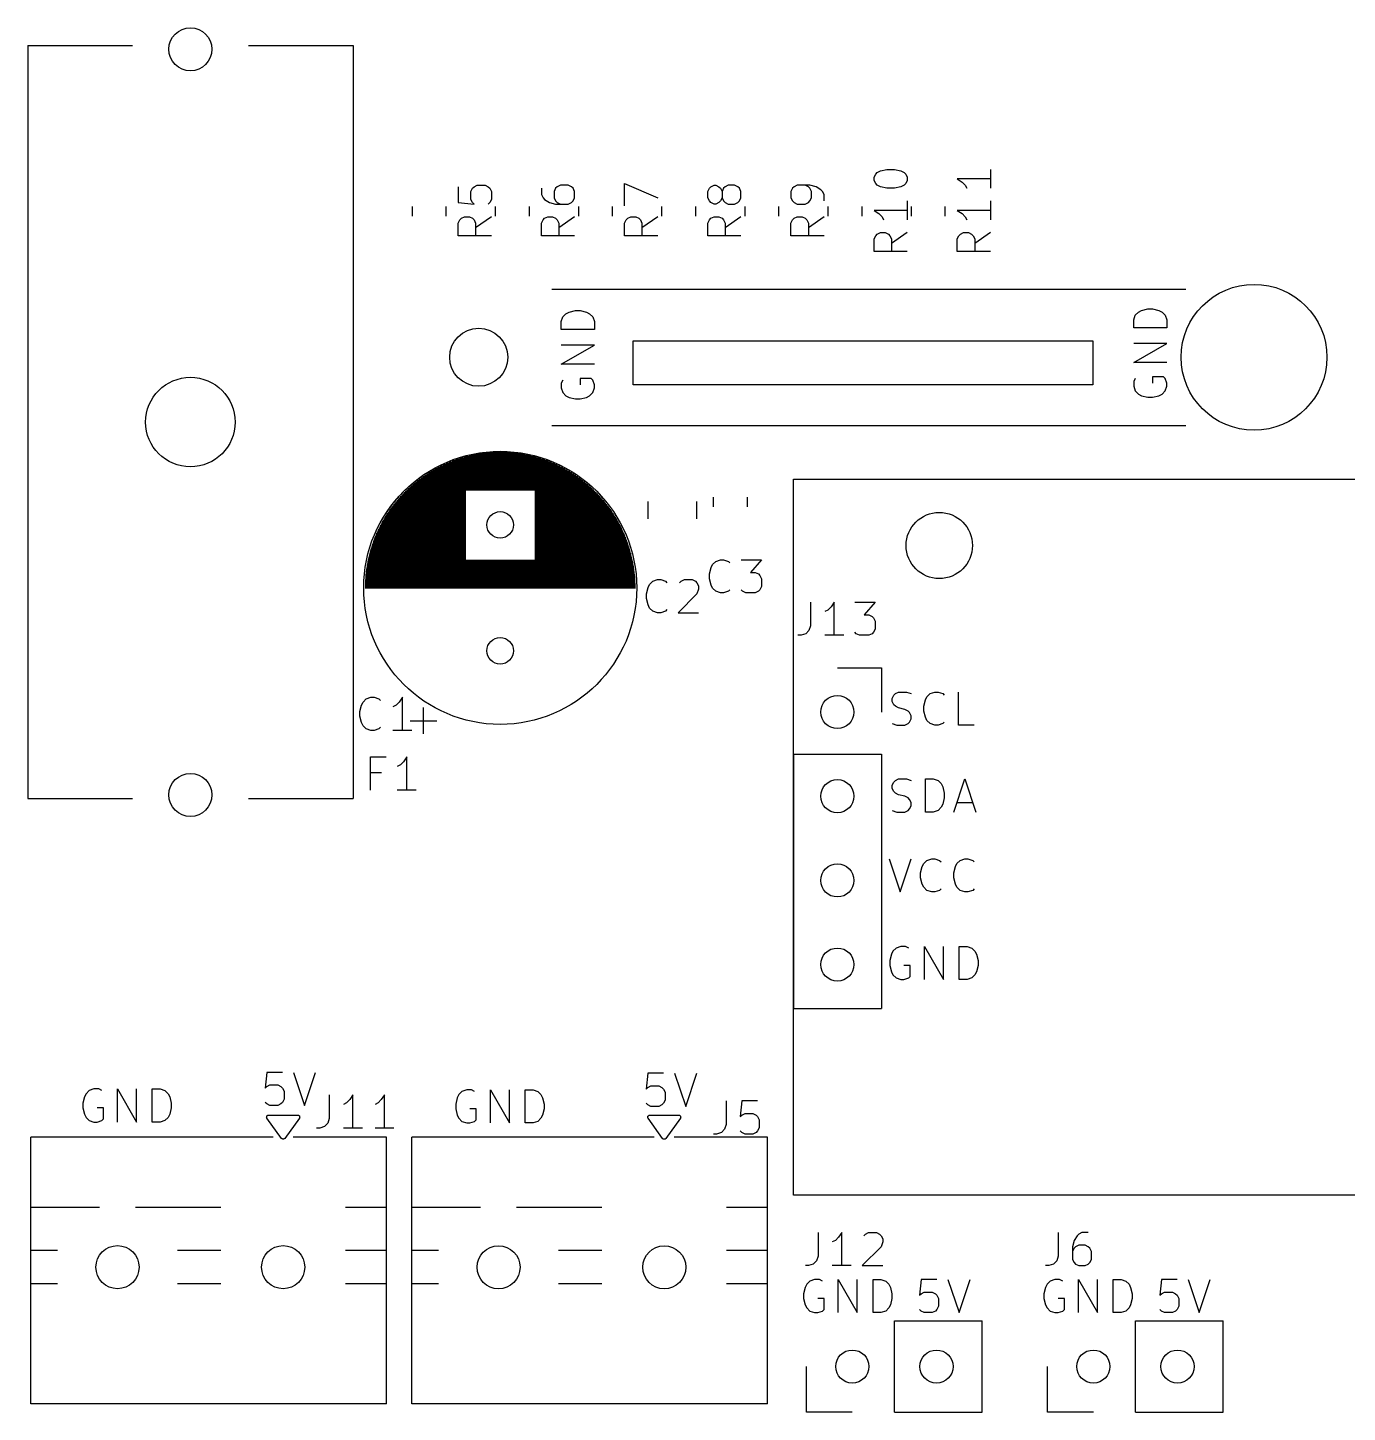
# Model space of a CAD drawing. Extents: x 75 to 181, y -149 to -43.
# Drawn here: x 119.34 to 159.16, y -148.38 to -106.6 of the extents above; entities that cross this region are included whole.
import ezdxf

# ---------------------------------------------------------------- set-up
doc = ezdxf.new("R2010")
doc.units = 0
doc.layers.add('BLACK', color=7, linetype='CONTINUOUS')

msp = doc.modelspace()

# ---------------------------------------------------------------- linework, layer by layer
at = {"layer": 'BLACK', "linetype": 'CONTINUOUS'}
for p, q in [((119.34, -107.14), (119.34, -129.86)), ((119.34, -107.14), (122.5, -107.14)), ((126, -107.14), (129.16, -107.14)), ((129.16, -107.14), (129.16, -129.86)), ((144.884819, -111.11369), (144.932438, -111.018452)), ((144.884819, -111.208928), (144.884819, -111.11369)), ((144.932438, -111.018452), (144.980057, -110.970833)), ((144.980057, -110.970833), (145.075295, -110.923214)), ((145.075295, -110.923214), (145.265771, -110.875595)), ((145.265771, -110.875595), (145.503866, -110.875595)), ((145.503866, -110.875595), (145.694342, -110.923214)), ((145.694342, -110.923214), (145.78958, -110.970833)), ((145.78958, -110.970833), (145.8372, -111.018452)), ((145.8372, -111.018452), (145.884819, -111.11369)), ((145.884819, -111.11369), (145.884819, -111.208928)), ((148.394819, -110.875595), (148.394819, -111.447023)), ((132.334819, -111.399404), (132.334819, -111.875594)), ((132.715771, -111.542261), (132.76339, -111.447023)), ((132.715771, -111.780356), (132.715771, -111.542261)), ((132.76339, -111.447023), (132.811009, -111.399404)), ((132.811009, -111.399404), (132.906247, -111.351785)), ((132.906247, -111.351785), (133.144342, -111.351785)), ((133.144342, -111.351785), (133.23958, -111.399404)), ((133.23958, -111.399404), (133.2872, -111.447023)), ((133.2872, -111.447023), (133.334819, -111.542261)), ((133.334819, -111.542261), (133.334819, -111.780356)), ((134.844819, -111.447023), (134.844819, -111.637499)), ((135.27339, -111.447023), (135.225771, -111.542261)), ((135.225771, -111.542261), (135.225771, -111.732737)), ((135.321009, -111.399404), (135.27339, -111.447023)), ((135.416247, -111.351785), (135.321009, -111.399404)), ((135.654342, -111.351785), (135.416247, -111.351785)), ((135.74958, -111.399404), (135.654342, -111.351785)), ((135.7972, -111.447023), (135.74958, -111.399404)), ((135.844819, -111.542261), (135.7972, -111.447023)), ((135.844819, -111.732737), (135.844819, -111.542261)), ((137.354819, -111.970832), (137.354819, -111.304166)), ((137.354819, -111.304166), (138.354819, -111.732737)), ((139.864819, -111.542261), (139.912438, -111.447023)), ((139.864819, -111.732737), (139.864819, -111.542261)), ((139.912438, -111.447023), (139.960057, -111.399404)), ((139.960057, -111.399404), (140.055295, -111.351785)), ((140.055295, -111.351785), (140.102914, -111.351785)), ((140.102914, -111.351785), (140.198152, -111.399404)), ((140.198152, -111.399404), (140.245771, -111.447023)), ((140.245771, -111.447023), (140.29339, -111.542261)), ((140.341009, -111.447023), (140.29339, -111.542261)), ((140.29339, -111.542261), (140.29339, -111.732737)), ((140.388628, -111.399404), (140.341009, -111.447023)), ((140.483866, -111.351785), (140.388628, -111.399404)), ((140.674342, -111.351785), (140.483866, -111.351785)), ((140.76958, -111.399404), (140.674342, -111.351785)), ((140.8172, -111.447023), (140.76958, -111.399404)), ((140.864819, -111.542261), (140.8172, -111.447023)), ((140.864819, -111.732737), (140.864819, -111.542261)), ((142.422438, -111.447023), (142.374819, -111.542261)), ((142.374819, -111.542261), (142.374819, -111.732737)), ((142.470057, -111.399404), (142.422438, -111.447023)), ((142.565295, -111.351785), (142.470057, -111.399404)), ((142.946247, -111.351785), (142.565295, -111.351785)), ((142.898628, -111.399404), (142.80339, -111.351785)), ((142.946247, -111.447023), (142.898628, -111.399404)), ((143.136723, -111.399404), (142.946247, -111.351785)), ((142.993866, -111.542261), (142.946247, -111.447023)), ((142.993866, -111.732737), (142.993866, -111.542261)), ((143.27958, -111.494642), (143.136723, -111.399404)), ((143.3272, -111.542261), (143.27958, -111.494642)), ((143.374819, -111.637499), (143.3272, -111.542261)), ((144.932438, -111.304166), (144.884819, -111.208928)), ((144.980057, -111.351785), (144.932438, -111.304166)), ((145.075295, -111.399404), (144.980057, -111.351785)), ((145.265771, -111.447023), (145.075295, -111.399404)), ((145.503866, -111.447023), (145.265771, -111.447023)), ((145.694342, -111.399404), (145.503866, -111.447023)), ((145.78958, -111.351785), (145.694342, -111.399404)), ((145.8372, -111.304166), (145.78958, -111.351785)), ((145.884819, -111.208928), (145.8372, -111.304166)), ((148.394819, -111.161309), (147.394819, -111.161309)), ((147.394819, -111.161309), (147.537676, -111.256547)), ((147.537676, -111.256547), (147.632914, -111.351785)), ((147.632914, -111.351785), (147.680533, -111.447023)), ((132.334819, -111.875594), (132.811009, -111.923213)), ((132.76339, -111.875594), (132.715771, -111.780356)), ((132.811009, -111.923213), (132.76339, -111.875594)), ((133.2872, -111.875594), (133.23958, -111.923213)), ((133.334819, -111.780356), (133.2872, -111.875594)), ((134.844819, -111.637499), (134.892438, -111.732737)), ((134.892438, -111.732737), (134.940057, -111.780356)), ((134.940057, -111.780356), (135.082914, -111.875594)), ((135.082914, -111.875594), (135.27339, -111.923213)), ((135.225771, -111.732737), (135.27339, -111.827975)), ((135.27339, -111.827975), (135.321009, -111.875594)), ((135.27339, -111.923213), (135.654342, -111.923213)), ((135.321009, -111.875594), (135.416247, -111.923213)), ((135.654342, -111.923213), (135.74958, -111.875594)), ((135.74958, -111.875594), (135.7972, -111.827975)), ((135.7972, -111.827975), (135.844819, -111.732737)), ((139.912438, -111.827975), (139.864819, -111.732737)), ((139.960057, -111.875594), (139.912438, -111.827975)), ((140.055295, -111.923213), (139.960057, -111.875594)), ((140.102914, -111.923213), (140.055295, -111.923213)), ((140.198152, -111.875594), (140.102914, -111.923213)), ((140.245771, -111.827975), (140.198152, -111.875594)), ((140.29339, -111.732737), (140.245771, -111.827975)), ((140.29339, -111.732737), (140.341009, -111.827975)), ((140.341009, -111.827975), (140.388628, -111.875594)), ((140.388628, -111.875594), (140.483866, -111.923213)), ((140.483866, -111.923213), (140.674342, -111.923213)), ((140.674342, -111.923213), (140.76958, -111.875594)), ((140.76958, -111.875594), (140.8172, -111.827975)), ((140.8172, -111.827975), (140.864819, -111.732737)), ((142.374819, -111.732737), (142.422438, -111.827975)), ((142.422438, -111.827975), (142.470057, -111.875594)), ((142.470057, -111.875594), (142.565295, -111.923213)), ((142.565295, -111.923213), (142.80339, -111.923213)), ((142.80339, -111.923213), (142.898628, -111.875594)), ((142.898628, -111.875594), (142.946247, -111.827975)), ((142.946247, -111.827975), (142.993866, -111.732737)), ((143.374819, -111.827975), (143.374819, -111.637499)), ((145.884819, -111.827976), (145.884819, -112.399404)), ((148.394819, -111.827976), (148.394819, -112.399404)), ((130.94, -111.991233), (130.94, -112.283767)), ((131.96, -111.991233), (131.96, -112.283767)), ((132.382438, -112.399404), (132.430057, -112.351785)), ((132.430057, -112.351785), (132.525295, -112.304166)), ((132.525295, -112.304166), (132.668152, -112.304166)), ((132.668152, -112.304166), (132.76339, -112.351785)), ((132.76339, -112.351785), (132.811009, -112.399404)), ((133.334819, -112.304166), (132.858628, -112.637499)), ((133.45, -111.991233), (133.45, -112.283767)), ((134.47, -111.991233), (134.47, -112.283767)), ((134.892438, -112.399404), (134.940057, -112.351785)), ((134.940057, -112.351785), (135.035295, -112.304166)), ((135.035295, -112.304166), (135.178152, -112.304166)), ((135.178152, -112.304166), (135.27339, -112.351785)), ((135.27339, -112.351785), (135.321009, -112.399404)), ((135.844819, -112.304166), (135.368628, -112.637499)), ((135.96, -111.991233), (135.96, -112.283767)), ((136.98, -111.991233), (136.98, -112.283767)), ((137.402438, -112.399404), (137.450057, -112.351785)), ((137.450057, -112.351785), (137.545295, -112.304166)), ((137.545295, -112.304166), (137.688152, -112.304166)), ((137.688152, -112.304166), (137.78339, -112.351785)), ((137.78339, -112.351785), (137.831009, -112.399404)), ((138.354819, -112.304166), (137.878628, -112.637499)), ((138.47, -111.991233), (138.47, -112.283767)), ((139.49, -111.991233), (139.49, -112.283767)), ((139.912438, -112.399404), (139.960057, -112.351785)), ((139.960057, -112.351785), (140.055295, -112.304166)), ((140.055295, -112.304166), (140.198152, -112.304166)), ((140.198152, -112.304166), (140.29339, -112.351785)), ((140.29339, -112.351785), (140.341009, -112.399404)), ((140.864819, -112.304166), (140.388628, -112.637499)), ((140.98, -111.991233), (140.98, -112.283767)), ((142, -111.991233), (142, -112.283767)), ((142.422438, -112.399404), (142.470057, -112.351785)), ((142.470057, -112.351785), (142.565295, -112.304166)), ((142.565295, -112.304166), (142.708152, -112.304166)), ((142.708152, -112.304166), (142.80339, -112.351785)), ((142.80339, -112.351785), (142.851009, -112.399404)), ((143.374819, -112.304166), (142.898628, -112.637499)), ((143.49, -111.991233), (143.49, -112.283767)), ((144.51, -111.991233), (144.51, -112.283767)), ((145.884819, -112.11369), (144.884819, -112.11369)), ((144.884819, -112.11369), (145.027676, -112.208928)), ((145.027676, -112.208928), (145.122914, -112.304166)), ((145.122914, -112.304166), (145.170533, -112.399404)), ((146, -111.991233), (146, -112.283767)), ((147.02, -111.991233), (147.02, -112.283767)), ((148.394819, -112.11369), (147.394819, -112.11369)), ((147.394819, -112.11369), (147.537676, -112.208928)), ((147.537676, -112.208928), (147.632914, -112.304166)), ((147.632914, -112.304166), (147.680533, -112.399404)), ((132.334819, -112.494642), (132.382438, -112.399404)), ((132.334819, -112.875594), (132.334819, -112.494642)), ((132.811009, -112.399404), (132.858628, -112.494642)), ((132.858628, -112.494642), (132.858628, -112.875594)), ((134.844819, -112.494642), (134.892438, -112.399404)), ((134.844819, -112.875594), (134.844819, -112.494642)), ((135.321009, -112.399404), (135.368628, -112.494642)), ((135.368628, -112.494642), (135.368628, -112.875594)), ((137.354819, -112.494642), (137.402438, -112.399404)), ((137.354819, -112.875594), (137.354819, -112.494642)), ((137.831009, -112.399404), (137.878628, -112.494642)), ((137.878628, -112.494642), (137.878628, -112.875594)), ((139.864819, -112.494642), (139.912438, -112.399404)), ((139.864819, -112.875594), (139.864819, -112.494642)), ((140.341009, -112.399404), (140.388628, -112.494642)), ((140.388628, -112.494642), (140.388628, -112.875594)), ((142.374819, -112.494642), (142.422438, -112.399404)), ((142.374819, -112.875594), (142.374819, -112.494642)), ((142.851009, -112.399404), (142.898628, -112.494642)), ((142.898628, -112.494642), (142.898628, -112.875594)), ((144.980057, -112.827976), (145.075295, -112.780357)), ((145.075295, -112.780357), (145.218152, -112.780357)), ((145.218152, -112.780357), (145.31339, -112.827976)), ((145.884819, -112.780357), (145.408628, -113.11369)), ((147.490057, -112.827976), (147.585295, -112.780357)), ((147.585295, -112.780357), (147.728152, -112.780357)), ((147.728152, -112.780357), (147.82339, -112.827976)), ((148.394819, -112.780357), (147.918628, -113.11369)), ((133.334819, -112.875594), (132.334819, -112.875594)), ((135.844819, -112.875594), (134.844819, -112.875594)), ((138.354819, -112.875594), (137.354819, -112.875594)), ((140.864819, -112.875594), (139.864819, -112.875594)), ((143.374819, -112.875594), (142.374819, -112.875594)), ((144.884819, -112.970833), (144.932438, -112.875595)), ((144.884819, -113.351785), (144.884819, -112.970833)), ((144.932438, -112.875595), (144.980057, -112.827976)), ((145.31339, -112.827976), (145.361009, -112.875595)), ((145.361009, -112.875595), (145.408628, -112.970833)), ((145.408628, -112.970833), (145.408628, -113.351785)), ((147.394819, -112.970833), (147.442438, -112.875595)), ((147.394819, -113.351785), (147.394819, -112.970833)), ((147.442438, -112.875595), (147.490057, -112.827976)), ((147.82339, -112.827976), (147.871009, -112.875595)), ((147.871009, -112.875595), (147.918628, -112.970833)), ((147.918628, -112.970833), (147.918628, -113.351785)), ((145.884819, -113.351785), (144.884819, -113.351785)), ((148.394819, -113.351785), (147.394819, -113.351785)), ((135.16, -114.485), (154.29, -114.485)), ((135.489838, -115.326755), (135.585076, -115.231517)), ((135.585076, -115.231517), (135.680314, -115.183898)), ((135.680314, -115.183898), (135.87079, -115.136279)), ((135.87079, -115.136279), (136.013647, -115.136279)), ((136.013647, -115.136279), (136.204123, -115.183898)), ((136.204123, -115.183898), (136.299361, -115.231517)), ((136.299361, -115.231517), (136.3946, -115.326755)), ((152.717219, -115.419612), (152.764838, -115.276755)), ((152.764838, -115.276755), (152.860076, -115.181517)), ((152.860076, -115.181517), (152.955314, -115.133898)), ((152.955314, -115.133898), (153.14579, -115.086279)), ((153.14579, -115.086279), (153.288647, -115.086279)), ((153.288647, -115.086279), (153.479123, -115.133898)), ((153.479123, -115.133898), (153.574361, -115.181517)), ((153.574361, -115.181517), (153.6696, -115.276755)), ((153.6696, -115.276755), (153.717219, -115.419612)), ((135.442219, -115.469612), (135.489838, -115.326755)), ((135.442219, -115.707707), (135.442219, -115.469612)), ((136.442219, -115.707707), (135.442219, -115.707707)), ((136.3946, -115.326755), (136.442219, -115.469612)), ((136.442219, -115.469612), (136.442219, -115.707707)), ((152.717219, -115.657707), (152.717219, -115.419612)), ((153.717219, -115.657707), (152.717219, -115.657707)), ((153.717219, -115.419612), (153.717219, -115.657707)), ((137.6125, -116.05), (151.4875, -116.05)), ((137.6125, -117.375), (137.6125, -116.05)), ((151.4875, -116.05), (151.4875, -117.375)), ((152.717219, -116.705326), (153.717219, -116.133898)), ((153.717219, -116.133898), (152.717219, -116.133898)), ((135.442219, -116.755326), (136.442219, -116.183898)), ((136.442219, -116.183898), (135.442219, -116.183898)), ((136.442219, -116.755326), (135.442219, -116.755326)), ((153.717219, -116.705326), (152.717219, -116.705326)), ((135.489838, -117.231517), (135.442219, -117.326755)), ((135.442219, -117.326755), (135.442219, -117.469612)), ((136.34698, -117.183898), (136.013647, -117.183898)), ((136.013647, -117.183898), (136.013647, -117.374374)), ((136.3946, -117.231517), (136.34698, -117.183898)), ((136.442219, -117.374374), (136.3946, -117.231517)), ((136.442219, -117.469612), (136.442219, -117.374374)), ((151.4875, -117.375), (137.6125, -117.375)), ((152.764838, -117.181517), (152.717219, -117.276755)), ((152.717219, -117.276755), (152.717219, -117.419612)), ((153.62198, -117.133898), (153.288647, -117.133898)), ((153.288647, -117.133898), (153.288647, -117.324374)), ((153.6696, -117.181517), (153.62198, -117.133898)), ((153.717219, -117.324374), (153.6696, -117.181517)), ((153.717219, -117.419612), (153.717219, -117.324374)), ((135.442219, -117.469612), (135.489838, -117.612469)), ((135.489838, -117.612469), (135.585076, -117.707707)), ((135.585076, -117.707707), (135.680314, -117.755326)), ((135.680314, -117.755326), (135.87079, -117.802945)), ((135.87079, -117.802945), (136.013647, -117.802945)), ((136.013647, -117.802945), (136.204123, -117.755326)), ((136.204123, -117.755326), (136.299361, -117.707707)), ((136.299361, -117.707707), (136.3946, -117.612469)), ((136.3946, -117.612469), (136.442219, -117.469612)), ((152.717219, -117.419612), (152.764838, -117.562469)), ((152.764838, -117.562469), (152.860076, -117.657707)), ((152.860076, -117.657707), (152.955314, -117.705326)), ((152.955314, -117.705326), (153.14579, -117.752945)), ((153.14579, -117.752945), (153.288647, -117.752945)), ((153.288647, -117.752945), (153.479123, -117.705326)), ((153.479123, -117.705326), (153.574361, -117.657707)), ((153.574361, -117.657707), (153.6696, -117.562469)), ((153.6696, -117.562469), (153.717219, -117.419612)), ((135.16, -118.605), (154.29, -118.605)), ((132.832, -119.462651), (134.368, -119.462651)), ((133.067, -119.422651), (134.133, -119.422651)), ((131.636, -119.902651), (135.564, -119.902651)), ((131.71, -119.862651), (135.49, -119.862651)), ((131.787, -119.822651), (135.413, -119.822651)), ((131.869, -119.782651), (135.331, -119.782651)), ((131.956, -119.742651), (135.244, -119.742651)), ((132.048, -119.702651), (135.152, -119.702651)), ((132.147, -119.662651), (135.053, -119.662651)), ((132.254, -119.622651), (134.946, -119.622651)), ((132.372, -119.582651), (134.828, -119.582651)), ((132.503, -119.542651), (134.697, -119.542651)), ((132.653, -119.502651), (134.547, -119.502651)), ((131.045, -120.302651), (136.155, -120.302651)), ((131.095, -120.262651), (136.105, -120.262651)), ((131.147, -120.222651), (136.053, -120.222651)), ((131.2, -120.182651), (136, -120.182651)), ((131.256, -120.142651), (135.944, -120.142651)), ((131.313, -120.102651), (135.887, -120.102651)), ((131.373, -120.062651), (135.827, -120.062651)), ((131.435, -120.022651), (135.765, -120.022651)), ((131.499, -119.982651), (135.701, -119.982651)), ((131.566, -119.942651), (135.634, -119.942651)), ((142.45, -120.225), (180.45, -120.225)), ((142.45, -141.825), (142.45, -120.225)), ((130.581, -120.742651), (132.56, -120.742651)), ((130.618, -120.702651), (132.56, -120.702651)), ((130.655, -120.662651), (132.56, -120.662651)), ((130.694, -120.622651), (132.56, -120.622651)), ((130.733, -120.582651), (132.56, -120.582651)), ((130.774, -120.542651), (136.426, -120.542651)), ((130.816, -120.502651), (136.384, -120.502651)), ((130.859, -120.462651), (136.341, -120.462651)), ((130.904, -120.422651), (136.296, -120.422651)), ((130.949, -120.382651), (136.251, -120.382651)), ((130.996, -120.342651), (136.204, -120.342651)), ((134.64, -120.582651), (136.467, -120.582651)), ((134.64, -120.622651), (136.506, -120.622651)), ((134.64, -120.662651), (136.545, -120.662651)), ((134.64, -120.702651), (136.582, -120.702651)), ((134.64, -120.742651), (136.619, -120.742651)), ((130.263, -121.142651), (132.56, -121.142651)), ((130.291, -121.102651), (132.56, -121.102651)), ((130.32, -121.062651), (132.56, -121.062651)), ((130.35, -121.022651), (132.56, -121.022651)), ((130.381, -120.982651), (132.56, -120.982651)), ((130.412, -120.942651), (132.56, -120.942651)), ((130.444, -120.902651), (132.56, -120.902651)), ((130.477, -120.862651), (132.56, -120.862651)), ((130.511, -120.822651), (132.56, -120.822651)), ((130.545, -120.782651), (132.56, -120.782651)), ((134.64, -120.782651), (136.655, -120.782651)), ((134.64, -120.822651), (136.689, -120.822651)), ((134.64, -120.862651), (136.723, -120.862651)), ((134.64, -120.902651), (136.756, -120.902651)), ((134.64, -120.942651), (136.788, -120.942651)), ((134.64, -120.982651), (136.819, -120.982651)), ((134.64, -121.022651), (136.85, -121.022651)), ((134.64, -121.062651), (136.88, -121.062651)), ((134.64, -121.102651), (136.909, -121.102651)), ((134.64, -121.142651), (136.937, -121.142651)), ((138.065, -121.423752), (138.065, -120.901248)), ((139.535, -121.423752), (139.535, -120.901248)), ((140.04, -121.058767), (140.04, -120.766233)), ((141.06, -121.058767), (141.06, -120.766233)), ((130.016, -121.542651), (132.56, -121.542651)), ((130.038, -121.502651), (132.56, -121.502651)), ((130.061, -121.462651), (132.56, -121.462651)), ((130.084, -121.422651), (132.56, -121.422651)), ((130.107, -121.382651), (132.56, -121.382651)), ((130.132, -121.342651), (132.56, -121.342651)), ((130.157, -121.302651), (132.56, -121.302651)), ((130.182, -121.262651), (132.56, -121.262651)), ((130.208, -121.222651), (132.56, -121.222651)), ((130.235, -121.182651), (132.56, -121.182651)), ((134.64, -121.182651), (136.965, -121.182651)), ((134.64, -121.222651), (136.992, -121.222651)), ((134.64, -121.262651), (137.018, -121.262651)), ((134.64, -121.302651), (137.043, -121.302651)), ((134.64, -121.342651), (137.068, -121.342651)), ((134.64, -121.382651), (137.093, -121.382651)), ((134.64, -121.422651), (137.116, -121.422651)), ((134.64, -121.462651), (137.139, -121.462651)), ((134.64, -121.502651), (137.162, -121.502651)), ((134.64, -121.542651), (137.184, -121.542651)), ((129.811, -121.982651), (132.56, -121.982651)), ((129.827, -121.942651), (132.56, -121.942651)), ((129.843, -121.902651), (132.56, -121.902651)), ((129.86, -121.862651), (132.56, -121.862651)), ((129.878, -121.822651), (132.56, -121.822651)), ((129.896, -121.782651), (132.56, -121.782651)), ((129.915, -121.742651), (132.56, -121.742651)), ((129.934, -121.702651), (132.56, -121.702651)), ((129.954, -121.662651), (132.56, -121.662651)), ((129.974, -121.622651), (132.56, -121.622651)), ((129.995, -121.582651), (132.56, -121.582651)), ((134.64, -121.582651), (137.205, -121.582651)), ((134.64, -121.622651), (137.226, -121.622651)), ((134.64, -121.662651), (137.246, -121.662651)), ((134.64, -121.702651), (137.266, -121.702651)), ((134.64, -121.742651), (137.285, -121.742651)), ((134.64, -121.782651), (137.304, -121.782651)), ((134.64, -121.822651), (137.322, -121.822651)), ((134.64, -121.862651), (137.34, -121.862651)), ((134.64, -121.902651), (137.357, -121.902651)), ((134.64, -121.942651), (137.373, -121.942651)), ((134.64, -121.982651), (137.389, -121.982651)), ((129.675, -122.382651), (132.56, -122.382651)), ((129.687, -122.342651), (132.56, -122.342651)), ((129.699, -122.302651), (132.56, -122.302651)), ((129.711, -122.262651), (132.56, -122.262651)), ((129.724, -122.222651), (132.56, -122.222651)), ((129.737, -122.182651), (132.56, -122.182651)), ((129.751, -122.142651), (132.56, -122.142651)), ((129.765, -122.102651), (132.56, -122.102651)), ((129.78, -122.062651), (132.56, -122.062651)), ((129.795, -122.022651), (132.56, -122.022651)), ((134.64, -122.022651), (137.405, -122.022651)), ((134.64, -122.062651), (137.42, -122.062651)), ((134.64, -122.102651), (137.435, -122.102651)), ((134.64, -122.142651), (137.449, -122.142651)), ((134.64, -122.182651), (137.463, -122.182651)), ((134.64, -122.222651), (137.476, -122.222651)), ((134.64, -122.262651), (137.489, -122.262651)), ((134.64, -122.302651), (137.501, -122.302651)), ((134.64, -122.342651), (137.513, -122.342651)), ((134.64, -122.382651), (137.525, -122.382651)), ((129.577, -122.822651), (137.623, -122.822651)), ((129.583, -122.782651), (137.617, -122.782651)), ((129.591, -122.742651), (137.609, -122.742651)), ((129.598, -122.702651), (137.602, -122.702651)), ((129.607, -122.662651), (137.593, -122.662651)), ((129.615, -122.622651), (132.56, -122.622651)), ((129.624, -122.582651), (132.56, -122.582651)), ((129.633, -122.542651), (132.56, -122.542651)), ((129.643, -122.502651), (132.56, -122.502651)), ((129.653, -122.462651), (132.56, -122.462651)), ((129.664, -122.422651), (132.56, -122.422651)), ((134.64, -122.422651), (137.536, -122.422651)), ((134.64, -122.462651), (137.547, -122.462651)), ((134.64, -122.502651), (137.557, -122.502651)), ((134.64, -122.542651), (137.567, -122.542651)), ((134.64, -122.582651), (137.576, -122.582651)), ((134.64, -122.622651), (137.585, -122.622651)), ((139.961905, -122.892914), (140.009524, -122.797676)), ((140.009524, -122.797676), (140.104762, -122.702438)), ((140.104762, -122.702438), (140.247619, -122.654819)), ((140.247619, -122.654819), (140.342857, -122.654819)), ((140.342857, -122.654819), (140.485714, -122.702438)), ((140.485714, -122.702438), (140.533333, -122.750057)), ((140.866667, -122.654819), (141.485714, -122.654819)), ((141.485714, -122.654819), (141.152381, -123.035771)), ((129.53, -123.222651), (137.67, -123.222651)), ((129.532, -123.182651), (137.668, -123.182651)), ((129.536, -123.142651), (137.664, -123.142651)), ((129.539, -123.102651), (137.661, -123.102651)), ((129.544, -123.062651), (137.656, -123.062651)), ((129.548, -123.022651), (137.652, -123.022651)), ((129.553, -122.982651), (137.647, -122.982651)), ((129.558, -122.942651), (137.642, -122.942651)), ((129.564, -122.902651), (137.636, -122.902651)), ((129.57, -122.862651), (137.63, -122.862651)), ((139.914286, -123.08339), (139.961905, -122.892914)), ((139.914286, -123.226247), (139.914286, -123.08339)), ((139.961905, -123.416723), (139.914286, -123.226247)), ((141.152381, -123.035771), (141.295238, -123.035771)), ((141.295238, -123.035771), (141.390476, -123.08339)), ((141.390476, -123.08339), (141.438095, -123.131009)), ((141.438095, -123.131009), (141.485714, -123.226247)), ((141.485714, -123.226247), (141.485714, -123.464342)), ((129.52, -123.462651), (137.68, -123.462651)), ((129.52, -123.502651), (137.68, -123.502651)), ((129.521, -123.422651), (137.679, -123.422651)), ((129.522, -123.382651), (137.678, -123.382651)), ((129.523, -123.342651), (137.677, -123.342651)), ((129.525, -123.302651), (137.675, -123.302651)), ((129.527, -123.262651), (137.673, -123.262651)), ((138.014286, -123.68339), (138.061905, -123.492914)), ((138.061905, -123.492914), (138.109524, -123.397676)), ((138.109524, -123.397676), (138.204762, -123.302438)), ((138.204762, -123.302438), (138.347619, -123.254819)), ((138.347619, -123.254819), (138.442857, -123.254819)), ((138.442857, -123.254819), (138.585714, -123.302438)), ((138.585714, -123.302438), (138.633333, -123.350057)), ((139.014286, -123.350057), (139.061905, -123.302438)), ((139.061905, -123.302438), (139.157143, -123.254819)), ((139.157143, -123.254819), (139.395238, -123.254819)), ((139.395238, -123.254819), (139.490476, -123.302438)), ((139.490476, -123.302438), (139.538095, -123.350057)), ((139.538095, -123.350057), (139.585714, -123.445295)), ((139.585714, -123.540533), (139.538095, -123.68339)), ((139.585714, -123.445295), (139.585714, -123.540533)), ((140.009524, -123.511961), (139.961905, -123.416723)), ((140.104762, -123.6072), (140.009524, -123.511961)), ((140.247619, -123.654819), (140.104762, -123.6072)), ((140.342857, -123.654819), (140.247619, -123.654819)), ((140.485714, -123.6072), (140.342857, -123.654819)), ((140.533333, -123.55958), (140.485714, -123.6072)), ((140.914286, -123.6072), (140.866667, -123.55958)), ((141.009524, -123.654819), (140.914286, -123.6072)), ((141.295238, -123.654819), (141.009524, -123.654819)), ((141.390476, -123.6072), (141.295238, -123.654819)), ((141.438095, -123.55958), (141.390476, -123.6072)), ((141.485714, -123.464342), (141.438095, -123.55958)), ((138.014286, -123.826247), (138.014286, -123.68339)), ((138.061905, -124.016723), (138.014286, -123.826247)), ((138.109524, -124.111961), (138.061905, -124.016723)), ((139.538095, -123.68339), (138.966667, -124.254819)), ((142.965476, -123.934819), (142.965476, -124.649104)), ((143.584524, -124.077676), (143.489286, -124.172914)), ((143.679762, -123.934819), (143.584524, -124.077676)), ((143.679762, -124.934819), (143.679762, -123.934819)), ((144.29881, -123.934819), (144.917857, -123.934819)), ((144.917857, -123.934819), (144.584524, -124.315771)), ((138.204762, -124.2072), (138.109524, -124.111961)), ((138.347619, -124.254819), (138.204762, -124.2072)), ((138.442857, -124.254819), (138.347619, -124.254819)), ((138.585714, -124.2072), (138.442857, -124.254819)), ((138.633333, -124.15958), (138.585714, -124.2072)), ((138.966667, -124.254819), (139.585714, -124.254819)), ((143.489286, -124.172914), (143.394048, -124.220533)), ((144.584524, -124.315771), (144.727381, -124.315771)), ((144.727381, -124.315771), (144.822619, -124.36339)), ((144.822619, -124.36339), (144.870238, -124.411009)), ((144.870238, -124.411009), (144.917857, -124.506247)), ((142.822619, -124.8872), (142.679762, -124.934819)), ((142.917857, -124.791961), (142.822619, -124.8872)), ((142.965476, -124.649104), (142.917857, -124.791961)), ((144.346429, -124.8872), (144.29881, -124.83958)), ((144.441667, -124.934819), (144.346429, -124.8872)), ((144.822619, -124.8872), (144.727381, -124.934819)), ((144.870238, -124.83958), (144.822619, -124.8872)), ((144.917857, -124.744342), (144.870238, -124.83958)), ((144.917857, -124.506247), (144.917857, -124.744342)), ((142.679762, -124.934819), (142.584524, -124.934819)), ((143.965476, -124.934819), (143.394048, -124.934819)), ((144.727381, -124.934819), (144.441667, -124.934819)), ((143.775, -125.92), (145.105, -125.92)), ((143.78, -125.92), (145.11, -125.92)), ((145.105, -125.92), (145.105, -127.25)), ((145.11, -125.92), (145.11, -127.25)), ((129.411905, -127.042914), (129.459524, -126.947676)), ((129.459524, -126.947676), (129.554762, -126.852438)), ((129.554762, -126.852438), (129.697619, -126.804819)), ((129.697619, -126.804819), (129.792857, -126.804819)), ((129.792857, -126.804819), (129.935714, -126.852438)), ((129.935714, -126.852438), (129.983333, -126.900057)), ((130.554762, -126.947676), (130.459524, -127.042914)), ((130.65, -126.804819), (130.554762, -126.947676)), ((130.65, -127.804819), (130.65, -126.804819)), ((145.431265, -126.837895), (145.478884, -126.742657)), ((145.431265, -126.933133), (145.431265, -126.837895)), ((145.478884, -127.028371), (145.431265, -126.933133)), ((145.478884, -126.742657), (145.526503, -126.695038)), ((145.526503, -126.695038), (145.621741, -126.647419)), ((145.621741, -126.647419), (145.859836, -126.647419)), ((145.859836, -126.647419), (146.002693, -126.695038)), ((146.383646, -127.07599), (146.431265, -126.885514)), ((146.431265, -126.885514), (146.478884, -126.790276)), ((146.478884, -126.790276), (146.574122, -126.695038)), ((146.574122, -126.695038), (146.716979, -126.647419)), ((146.716979, -126.647419), (146.812217, -126.647419)), ((146.812217, -126.647419), (146.955074, -126.695038)), ((146.955074, -126.695038), (147.002693, -126.742657)), ((147.431265, -127.647419), (147.431265, -126.647419)), ((129.364286, -127.23339), (129.411905, -127.042914)), ((129.364286, -127.376247), (129.364286, -127.23339)), ((129.411905, -127.566723), (129.364286, -127.376247)), ((130.459524, -127.042914), (130.364286, -127.090533)), ((131.285, -127.912349), (131.285, -127.112349)), ((145.526503, -127.07599), (145.478884, -127.028371)), ((145.621741, -127.123609), (145.526503, -127.07599)), ((145.812217, -127.171228), (145.621741, -127.123609)), ((145.907455, -127.218847), (145.812217, -127.171228)), ((145.955074, -127.266466), (145.907455, -127.218847)), ((146.002693, -127.361704), (145.955074, -127.266466)), ((146.002693, -127.456942), (146.002693, -127.361704)), ((146.383646, -127.218847), (146.383646, -127.07599)), ((146.431265, -127.409323), (146.383646, -127.218847)), ((146.478884, -127.504561), (146.431265, -127.409323)), ((129.459524, -127.661961), (129.411905, -127.566723)), ((129.554762, -127.7572), (129.459524, -127.661961)), ((129.697619, -127.804819), (129.554762, -127.7572)), ((129.792857, -127.804819), (129.697619, -127.804819)), ((129.935714, -127.7572), (129.792857, -127.804819)), ((129.983333, -127.70958), (129.935714, -127.7572)), ((130.935714, -127.804819), (130.364286, -127.804819)), ((130.885, -127.512349), (131.685, -127.512349)), ((145.431265, -127.5998), (145.574122, -127.647419)), ((145.574122, -127.647419), (145.812217, -127.647419)), ((145.812217, -127.647419), (145.907455, -127.5998)), ((145.907455, -127.5998), (145.955074, -127.55218)), ((145.955074, -127.55218), (146.002693, -127.456942)), ((146.574122, -127.5998), (146.478884, -127.504561)), ((146.716979, -127.647419), (146.574122, -127.5998)), ((146.812217, -127.647419), (146.716979, -127.647419)), ((146.955074, -127.5998), (146.812217, -127.647419)), ((147.002693, -127.55218), (146.955074, -127.5998)), ((147.907455, -127.647419), (147.431265, -127.647419)), ((129.683333, -129.604819), (129.683333, -128.604819)), ((129.683333, -128.604819), (130.159523, -128.604819)), ((130.778571, -128.604819), (130.683333, -128.747676)), ((130.778571, -129.604819), (130.778571, -128.604819)), ((142.445, -128.52), (142.445, -136.2)), ((142.445, -128.52), (145.105, -128.52)), ((142.45, -128.52), (142.45, -136.2)), ((142.45, -128.52), (145.11, -128.52)), ((145.105, -128.52), (145.105, -136.2)), ((145.11, -128.52), (145.11, -136.2)), ((130.016666, -129.081009), (129.683333, -129.081009)), ((130.588095, -128.842914), (130.492857, -128.890533)), ((130.683333, -128.747676), (130.588095, -128.842914)), ((145.431265, -129.457895), (145.478884, -129.362657)), ((145.431265, -129.553133), (145.431265, -129.457895)), ((145.478884, -129.362657), (145.526503, -129.315038)), ((145.526503, -129.315038), (145.621741, -129.267419)), ((145.621741, -129.267419), (145.859836, -129.267419)), ((145.859836, -129.267419), (146.002693, -129.315038)), ((146.431265, -130.267419), (146.431265, -129.267419)), ((146.431265, -129.267419), (146.66936, -129.267419)), ((146.66936, -129.267419), (146.812217, -129.315038)), ((146.812217, -129.315038), (146.907455, -129.410276)), ((146.907455, -129.410276), (146.955074, -129.505514)), ((146.955074, -129.505514), (147.002693, -129.69599)), ((147.288408, -130.267419), (147.621741, -129.267419)), ((147.621741, -129.267419), (147.955074, -130.267419)), ((119.34, -129.86), (122.5, -129.86)), ((126, -129.86), (129.16, -129.86)), ((131.064285, -129.604819), (130.492857, -129.604819)), ((145.478884, -129.648371), (145.431265, -129.553133)), ((145.526503, -129.69599), (145.478884, -129.648371)), ((145.621741, -129.743609), (145.526503, -129.69599)), ((145.812217, -129.791228), (145.621741, -129.743609)), ((145.907455, -129.838847), (145.812217, -129.791228)), ((145.955074, -129.886466), (145.907455, -129.838847)), ((146.002693, -129.981704), (145.955074, -129.886466)), ((147.002693, -129.838847), (146.955074, -130.029323)), ((147.002693, -129.69599), (147.002693, -129.838847)), ((145.431265, -130.2198), (145.574122, -130.267419)), ((145.574122, -130.267419), (145.812217, -130.267419)), ((145.812217, -130.267419), (145.907455, -130.2198)), ((145.907455, -130.2198), (145.955074, -130.17218)), ((145.955074, -130.17218), (146.002693, -130.076942)), ((146.002693, -130.076942), (146.002693, -129.981704)), ((146.66936, -130.267419), (146.431265, -130.267419)), ((146.812217, -130.2198), (146.66936, -130.267419)), ((146.907455, -130.124561), (146.812217, -130.2198)), ((146.955074, -130.029323), (146.907455, -130.124561)), ((147.383646, -129.981704), (147.859836, -129.981704)), ((145.336027, -131.677419), (145.66936, -132.677419)), ((145.66936, -132.677419), (146.002693, -131.677419)), ((146.288408, -132.10599), (146.336027, -131.915514)), ((146.336027, -131.915514), (146.383646, -131.820276)), ((146.383646, -131.820276), (146.478884, -131.725038)), ((146.478884, -131.725038), (146.621741, -131.677419)), ((146.621741, -131.677419), (146.716979, -131.677419)), ((146.716979, -131.677419), (146.859836, -131.725038)), ((146.859836, -131.725038), (146.907455, -131.772657)), ((147.288408, -132.10599), (147.336027, -131.915514)), ((147.336027, -131.915514), (147.383646, -131.820276)), ((147.383646, -131.820276), (147.478884, -131.725038)), ((147.478884, -131.725038), (147.621741, -131.677419)), ((147.621741, -131.677419), (147.716979, -131.677419)), ((147.716979, -131.677419), (147.859836, -131.725038)), ((147.859836, -131.725038), (147.907455, -131.772657)), ((146.288408, -132.248847), (146.288408, -132.10599)), ((146.336027, -132.439323), (146.288408, -132.248847)), ((146.383646, -132.534561), (146.336027, -132.439323)), ((147.288408, -132.248847), (147.288408, -132.10599)), ((147.336027, -132.439323), (147.288408, -132.248847)), ((147.383646, -132.534561), (147.336027, -132.439323)), ((146.478884, -132.6298), (146.383646, -132.534561)), ((146.621741, -132.677419), (146.478884, -132.6298)), ((146.716979, -132.677419), (146.621741, -132.677419)), ((146.859836, -132.6298), (146.716979, -132.677419)), ((146.907455, -132.58218), (146.859836, -132.6298)), ((147.478884, -132.6298), (147.383646, -132.534561)), ((147.621741, -132.677419), (147.478884, -132.6298)), ((147.716979, -132.677419), (147.621741, -132.677419)), ((147.859836, -132.6298), (147.716979, -132.677419)), ((147.907455, -132.58218), (147.859836, -132.6298)), ((145.451503, -134.465276), (145.403884, -134.560514)), ((145.546741, -134.370038), (145.451503, -134.465276)), ((145.689598, -134.322419), (145.546741, -134.370038)), ((145.832455, -134.322419), (145.689598, -134.322419)), ((145.927693, -134.370038), (145.832455, -134.322419)), ((146.403884, -135.322419), (146.403884, -134.322419)), ((146.403884, -134.322419), (146.975312, -135.322419)), ((146.975312, -135.322419), (146.975312, -134.322419)), ((147.451503, -135.322419), (147.451503, -134.322419)), ((147.451503, -134.322419), (147.689598, -134.322419)), ((147.689598, -134.322419), (147.832455, -134.370038)), ((147.832455, -134.370038), (147.927693, -134.465276)), ((147.927693, -134.465276), (147.975312, -134.560514)), ((145.403884, -134.560514), (145.356265, -134.75099)), ((145.356265, -134.75099), (145.356265, -134.893847)), ((145.356265, -134.893847), (145.403884, -135.084323)), ((145.975312, -134.893847), (145.784836, -134.893847)), ((145.975312, -135.22718), (145.975312, -134.893847)), ((147.975312, -134.560514), (148.022931, -134.75099)), ((148.022931, -134.893847), (147.975312, -135.084323)), ((148.022931, -134.75099), (148.022931, -134.893847)), ((145.403884, -135.084323), (145.451503, -135.179561)), ((145.451503, -135.179561), (145.546741, -135.2748)), ((145.546741, -135.2748), (145.689598, -135.322419)), ((145.689598, -135.322419), (145.784836, -135.322419)), ((145.784836, -135.322419), (145.927693, -135.2748)), ((145.927693, -135.2748), (145.975312, -135.22718)), ((147.689598, -135.322419), (147.451503, -135.322419)), ((147.832455, -135.2748), (147.689598, -135.322419)), ((147.927693, -135.179561), (147.832455, -135.2748)), ((147.975312, -135.084323), (147.927693, -135.179561)), ((142.445, -136.2), (145.105, -136.2)), ((142.45, -136.2), (145.11, -136.2)), ((126.553884, -138.122419), (126.506265, -138.598609)), ((127.030074, -138.122419), (126.553884, -138.122419)), ((127.363408, -138.122419), (127.696741, -139.122419)), ((127.696741, -139.122419), (128.030074, -138.122419)), ((138.053884, -138.149919), (138.006265, -138.626109)), ((138.530074, -138.149919), (138.053884, -138.149919)), ((138.863408, -138.149919), (139.196741, -139.149919)), ((139.196741, -139.149919), (139.530074, -138.149919)), ((121.196741, -138.670038), (121.101503, -138.765276)), ((121.339598, -138.622419), (121.196741, -138.670038)), ((121.482455, -138.622419), (121.339598, -138.622419)), ((121.577693, -138.670038), (121.482455, -138.622419)), ((122.053884, -139.622419), (122.053884, -138.622419)), ((122.053884, -138.622419), (122.625312, -139.622419)), ((122.625312, -139.622419), (122.625312, -138.622419)), ((123.101503, -139.622419), (123.101503, -138.622419)), ((123.101503, -138.622419), (123.339598, -138.622419)), ((123.339598, -138.622419), (123.482455, -138.670038)), ((123.482455, -138.670038), (123.577693, -138.765276)), ((126.506265, -138.598609), (126.553884, -138.55099)), ((126.553884, -138.55099), (126.649122, -138.503371)), ((126.649122, -138.503371), (126.887217, -138.503371)), ((126.887217, -138.503371), (126.982455, -138.55099)), ((126.982455, -138.55099), (127.030074, -138.598609)), ((127.030074, -138.598609), (127.077693, -138.693847)), ((127.077693, -138.693847), (127.077693, -138.931942)), ((132.446741, -138.697538), (132.351503, -138.792776)), ((132.589598, -138.649919), (132.446741, -138.697538)), ((132.732455, -138.649919), (132.589598, -138.649919)), ((132.827693, -138.697538), (132.732455, -138.649919)), ((133.303884, -139.649919), (133.303884, -138.649919)), ((133.303884, -138.649919), (133.875312, -139.649919)), ((133.875312, -139.649919), (133.875312, -138.649919)), ((134.351503, -139.649919), (134.351503, -138.649919)), ((134.351503, -138.649919), (134.589598, -138.649919)), ((134.589598, -138.649919), (134.732455, -138.697538)), ((134.732455, -138.697538), (134.827693, -138.792776)), ((138.006265, -138.626109), (138.053884, -138.57849)), ((138.053884, -138.57849), (138.149122, -138.530871)), ((138.149122, -138.530871), (138.387217, -138.530871)), ((138.387217, -138.530871), (138.482455, -138.57849)), ((138.482455, -138.57849), (138.530074, -138.626109)), ((138.530074, -138.626109), (138.577693, -138.721347)), ((121.053884, -138.860514), (121.006265, -139.05099)), ((121.006265, -139.05099), (121.006265, -139.193847)), ((121.101503, -138.765276), (121.053884, -138.860514)), ((123.577693, -138.765276), (123.625312, -138.860514)), ((123.625312, -138.860514), (123.672931, -139.05099)), ((123.672931, -139.05099), (123.672931, -139.193847)), ((126.553884, -139.0748), (126.506265, -139.02718)), ((126.649122, -139.122419), (126.553884, -139.0748)), ((126.887217, -139.122419), (126.649122, -139.122419)), ((126.982455, -139.0748), (126.887217, -139.122419)), ((127.030074, -139.02718), (126.982455, -139.0748)), ((127.077693, -138.931942), (127.030074, -139.02718)), ((128.440476, -138.802319), (128.440476, -139.516604)), ((128.964286, -139.040414), (128.869048, -139.088033)), ((129.059524, -138.945176), (128.964286, -139.040414)), ((129.154762, -138.802319), (129.059524, -138.945176)), ((129.154762, -139.802319), (129.154762, -138.802319)), ((129.916667, -139.040414), (129.821429, -139.088033)), ((130.011905, -138.945176), (129.916667, -139.040414)), ((130.107143, -138.802319), (130.011905, -138.945176)), ((130.107143, -139.802319), (130.107143, -138.802319)), ((132.303884, -138.888014), (132.256265, -139.07849)), ((132.256265, -139.07849), (132.256265, -139.221347)), ((132.351503, -138.792776), (132.303884, -138.888014)), ((134.827693, -138.792776), (134.875312, -138.888014)), ((134.875312, -138.888014), (134.922931, -139.07849)), ((134.922931, -139.07849), (134.922931, -139.221347)), ((138.053884, -139.1023), (138.006265, -139.05468)), ((138.149122, -139.149919), (138.053884, -139.1023)), ((138.482455, -139.1023), (138.387217, -139.149919)), ((138.530074, -139.05468), (138.482455, -139.1023)), ((138.577693, -138.959442), (138.530074, -139.05468)), ((138.577693, -138.721347), (138.577693, -138.959442)), ((140.416666, -138.982319), (140.416666, -139.696604)), ((140.892857, -138.982319), (140.845238, -139.458509)), ((141.369047, -138.982319), (140.892857, -138.982319)), ((121.006265, -139.193847), (121.053884, -139.384323)), ((121.053884, -139.384323), (121.101503, -139.479561)), ((121.101503, -139.479561), (121.196741, -139.5748)), ((121.625312, -139.193847), (121.434836, -139.193847)), ((121.577693, -139.5748), (121.625312, -139.52718)), ((121.625312, -139.52718), (121.625312, -139.193847)), ((123.577693, -139.479561), (123.482455, -139.5748)), ((123.625312, -139.384323), (123.577693, -139.479561)), ((123.672931, -139.193847), (123.625312, -139.384323)), ((126.55161, -139.483807), (126.554567, -139.465541)), ((126.554567, -139.490279), (126.55161, -139.483807)), ((126.554567, -139.447039), (126.558141, -139.443464)), ((126.554567, -139.465541), (126.554567, -139.447039)), ((126.554567, -139.492961), (126.554567, -139.490279)), ((126.556822, -139.495216), (126.554567, -139.492961)), ((126.561338, -139.5051), (126.556822, -139.495216)), ((126.558141, -139.443464), (126.558949, -139.438474)), ((126.558949, -139.438474), (126.573957, -139.427648)), ((127.001338, -140.1151), (126.561338, -139.5051)), ((126.573957, -139.427648), (126.587039, -139.414567)), ((126.587039, -139.414567), (126.594017, -139.413178)), ((126.594017, -139.413178), (126.596193, -139.41161)), ((126.596193, -139.41161), (126.599342, -139.412119)), ((126.599342, -139.412119), (126.61, -139.41)), ((126.61, -139.41), (127.49, -139.41)), ((127.538662, -139.505101), (127.098662, -140.1151)), ((127.49, -139.41), (127.500657, -139.412119)), ((127.500657, -139.412119), (127.503806, -139.41161)), ((127.503806, -139.41161), (127.50598, -139.413178)), ((127.50598, -139.413178), (127.512961, -139.414567)), ((127.512961, -139.414567), (127.526046, -139.427652)), ((127.526046, -139.427652), (127.54105, -139.438475)), ((127.543177, -139.495216), (127.538662, -139.505101)), ((127.54105, -139.438475), (127.541857, -139.443463)), ((127.541857, -139.443463), (127.545433, -139.447039)), ((127.545433, -139.492961), (127.543177, -139.495216)), ((127.545433, -139.447039), (127.545433, -139.465544)), ((127.545433, -139.465544), (127.54839, -139.483807)), ((127.54839, -139.483807), (127.545433, -139.490279)), ((127.545433, -139.490279), (127.545433, -139.492961)), ((128.440476, -139.516604), (128.392857, -139.659461)), ((132.256265, -139.221347), (132.303884, -139.411823)), ((132.303884, -139.411823), (132.351503, -139.507061)), ((132.351503, -139.507061), (132.446741, -139.6023)), ((132.875312, -139.221347), (132.684836, -139.221347)), ((132.875312, -139.55468), (132.875312, -139.221347)), ((134.827693, -139.507061), (134.732455, -139.6023)), ((134.875312, -139.411823), (134.827693, -139.507061)), ((134.922931, -139.221347), (134.875312, -139.411823)), ((138.05161, -139.486307), (138.054567, -139.468041)), ((138.054567, -139.492779), (138.05161, -139.486307)), ((138.054567, -139.449539), (138.058141, -139.445964)), ((138.054567, -139.468041), (138.054567, -139.449539)), ((138.054567, -139.495461), (138.054567, -139.492779)), ((138.056822, -139.497716), (138.054567, -139.495461)), ((138.061338, -139.5076), (138.056822, -139.497716)), ((138.058141, -139.445964), (138.058949, -139.440974)), ((138.058949, -139.440974), (138.073957, -139.430148)), ((138.501338, -140.1176), (138.061338, -139.5076)), ((138.073957, -139.430148), (138.087039, -139.417067)), ((138.087039, -139.417067), (138.094017, -139.415678)), ((138.094017, -139.415678), (138.096193, -139.41411)), ((138.096193, -139.41411), (138.099342, -139.414619)), ((138.099342, -139.414619), (138.11, -139.4125)), ((138.11, -139.4125), (138.99, -139.4125)), ((138.387217, -139.149919), (138.149122, -139.149919)), ((139.038662, -139.507601), (138.598662, -140.1176)), ((138.99, -139.4125), (139.000657, -139.414619)), ((139.000657, -139.414619), (139.003806, -139.41411)), ((139.003806, -139.41411), (139.00598, -139.415678)), ((139.00598, -139.415678), (139.012961, -139.417067)), ((139.012961, -139.417067), (139.026046, -139.430152)), ((139.026046, -139.430152), (139.04105, -139.440975)), ((139.043177, -139.497716), (139.038662, -139.507601)), ((139.04105, -139.440975), (139.041857, -139.445963)), ((139.041857, -139.445963), (139.045433, -139.449539)), ((139.045433, -139.495461), (139.043177, -139.497716)), ((139.045433, -139.449539), (139.045433, -139.468044)), ((139.045433, -139.468044), (139.04839, -139.486307)), ((139.04839, -139.486307), (139.045433, -139.492779)), ((139.045433, -139.492779), (139.045433, -139.495461)), ((140.845238, -139.458509), (140.892857, -139.41089)), ((140.892857, -139.41089), (140.988095, -139.363271)), ((140.988095, -139.363271), (141.22619, -139.363271)), ((141.22619, -139.363271), (141.321428, -139.41089)), ((141.321428, -139.41089), (141.369047, -139.458509)), ((141.369047, -139.458509), (141.416666, -139.553747)), ((121.196741, -139.5748), (121.339598, -139.622419)), ((121.339598, -139.622419), (121.434836, -139.622419)), ((121.434836, -139.622419), (121.577693, -139.5748)), ((123.339598, -139.622419), (123.101503, -139.622419)), ((123.482455, -139.5748), (123.339598, -139.622419)), ((128.154762, -139.802319), (128.059524, -139.802319)), ((128.297619, -139.7547), (128.154762, -139.802319)), ((128.392857, -139.659461), (128.297619, -139.7547)), ((129.440476, -139.802319), (128.869048, -139.802319)), ((130.392857, -139.802319), (129.821429, -139.802319)), ((132.446741, -139.6023), (132.589598, -139.649919)), ((132.589598, -139.649919), (132.684836, -139.649919)), ((132.684836, -139.649919), (132.827693, -139.6023)), ((132.827693, -139.6023), (132.875312, -139.55468)), ((134.589598, -139.649919), (134.351503, -139.649919)), ((134.732455, -139.6023), (134.589598, -139.649919)), ((140.273809, -139.9347), (140.130952, -139.982319)), ((140.369047, -139.839461), (140.273809, -139.9347)), ((140.416666, -139.696604), (140.369047, -139.839461)), ((140.892857, -139.9347), (140.845238, -139.88708)), ((140.988095, -139.982319), (140.892857, -139.9347)), ((141.321428, -139.9347), (141.22619, -139.982319)), ((141.369047, -139.88708), (141.321428, -139.9347)), ((141.416666, -139.791842), (141.369047, -139.88708)), ((141.416666, -139.553747), (141.416666, -139.791842)), ((119.43, -148.12), (119.43, -140.08)), ((126.75, -140.08), (119.43, -140.08)), ((127.018474, -140.13105), (127.001338, -140.1151)), ((127.0282, -140.132624), (127.018474, -140.13105)), ((127.036193, -140.13839), (127.0282, -140.132624)), ((127.05, -140.136154), (127.036193, -140.13839)), ((127.063806, -140.13839), (127.05, -140.136154)), ((127.071796, -140.132626), (127.063806, -140.13839)), ((127.081526, -140.131051), (127.071796, -140.132626)), ((127.098662, -140.1151), (127.081526, -140.131051)), ((130.17, -140.08), (127.35, -140.08)), ((130.17, -148.12), (130.17, -140.08)), ((130.93, -148.1225), (130.93, -140.0825)), ((138.25, -140.0825), (130.93, -140.0825)), ((138.518474, -140.13355), (138.501338, -140.1176)), ((138.5282, -140.135124), (138.518474, -140.13355)), ((138.536193, -140.14089), (138.5282, -140.135124)), ((138.55, -140.138654), (138.536193, -140.14089)), ((138.563806, -140.14089), (138.55, -140.138654)), ((138.571796, -140.135126), (138.563806, -140.14089)), ((138.581526, -140.133551), (138.571796, -140.135126)), ((138.598662, -140.1176), (138.581526, -140.133551)), ((141.67, -140.0825), (138.85, -140.0825)), ((140.130952, -139.982319), (140.035714, -139.982319)), ((141.22619, -139.982319), (140.988095, -139.982319)), ((141.67, -148.1225), (141.67, -140.0825)), ((180.45, -141.825), (142.45, -141.825)), ((121.507, -142.2), (119.43, -142.2)), ((125.17, -142.2), (122.593, -142.2)), ((130.17, -142.2), (128.93, -142.2)), ((133.007, -142.2025), (130.93, -142.2025)), ((136.67, -142.2025), (134.093, -142.2025)), ((141.67, -142.2025), (140.43, -142.2025)), ((143.190476, -142.954819), (143.190476, -143.669104)), ((143.714286, -143.192914), (143.619048, -143.240533)), ((143.809524, -143.097676), (143.714286, -143.192914)), ((143.904762, -142.954819), (143.809524, -143.097676)), ((143.904762, -143.954819), (143.904762, -142.954819)), ((144.571429, -143.050057), (144.619048, -143.002438)), ((144.619048, -143.002438), (144.714286, -142.954819)), ((144.714286, -142.954819), (144.952381, -142.954819)), ((144.952381, -142.954819), (145.047619, -143.002438)), ((145.047619, -143.002438), (145.095238, -143.050057)), ((145.095238, -143.050057), (145.142857, -143.145295)), ((145.142857, -143.240533), (145.095238, -143.38339)), ((145.142857, -143.145295), (145.142857, -143.240533)), ((150.441666, -142.954819), (150.441666, -143.669104)), ((150.917857, -143.192914), (150.870238, -143.38339)), ((151.013095, -143.050057), (150.917857, -143.192914)), ((151.060714, -143.002438), (151.013095, -143.050057)), ((151.155952, -142.954819), (151.060714, -143.002438)), ((151.346428, -142.954819), (151.155952, -142.954819)), ((120.238, -143.5), (119.43, -143.5)), ((125.17, -143.5), (123.862, -143.5)), ((130.17, -143.5), (128.93, -143.5)), ((131.738, -143.5025), (130.93, -143.5025)), ((136.67, -143.5025), (135.362, -143.5025)), ((141.67, -143.5025), (140.43, -143.5025)), ((143.190476, -143.669104), (143.142857, -143.811961)), ((145.095238, -143.38339), (144.52381, -143.954819)), ((150.441666, -143.669104), (150.394047, -143.811961)), ((150.870238, -143.38339), (150.870238, -143.764342)), ((150.917857, -143.431009), (150.870238, -143.526247)), ((150.965476, -143.38339), (150.917857, -143.431009)), ((151.060714, -143.335771), (150.965476, -143.38339)), ((151.25119, -143.335771), (151.060714, -143.335771)), ((151.346428, -143.38339), (151.25119, -143.335771)), ((151.394047, -143.431009), (151.346428, -143.38339)), ((151.441666, -143.526247), (151.394047, -143.431009)), ((151.441666, -143.764342), (151.441666, -143.526247)), ((142.904762, -143.954819), (142.809524, -143.954819)), ((143.047619, -143.9072), (142.904762, -143.954819)), ((143.142857, -143.811961), (143.047619, -143.9072)), ((144.190476, -143.954819), (143.619048, -143.954819)), ((144.52381, -143.954819), (145.142857, -143.954819)), ((150.155952, -143.954819), (150.060714, -143.954819)), ((150.298809, -143.9072), (150.155952, -143.954819)), ((150.394047, -143.811961), (150.298809, -143.9072)), ((150.870238, -143.764342), (150.917857, -143.85958)), ((150.917857, -143.85958), (150.965476, -143.9072)), ((150.965476, -143.9072), (151.060714, -143.954819)), ((151.060714, -143.954819), (151.25119, -143.954819)), ((151.25119, -143.954819), (151.346428, -143.9072)), ((151.346428, -143.9072), (151.394047, -143.85958)), ((151.394047, -143.85958), (151.441666, -143.764342)), ((120.238, -144.5), (119.43, -144.5)), ((125.17, -144.5), (123.862, -144.5)), ((130.17, -144.5), (128.93, -144.5)), ((131.738, -144.5025), (130.93, -144.5025)), ((136.67, -144.5025), (135.362, -144.5025)), ((141.67, -144.5025), (140.43, -144.5025)), ((142.851503, -144.515276), (142.803884, -144.610514)), ((142.946741, -144.420038), (142.851503, -144.515276)), ((143.089598, -144.372419), (142.946741, -144.420038)), ((143.232455, -144.372419), (143.089598, -144.372419)), ((143.327693, -144.420038), (143.232455, -144.372419)), ((143.803884, -145.372419), (143.803884, -144.372419)), ((143.803884, -144.372419), (144.375312, -145.372419)), ((144.375312, -145.372419), (144.375312, -144.372419)), ((144.851503, -145.372419), (144.851503, -144.372419)), ((144.851503, -144.372419), (145.089598, -144.372419)), ((145.089598, -144.372419), (145.232455, -144.420038)), ((145.232455, -144.420038), (145.327693, -144.515276)), ((145.327693, -144.515276), (145.375312, -144.610514)), ((146.303884, -144.372419), (146.256265, -144.848609)), ((146.780074, -144.372419), (146.303884, -144.372419)), ((147.113408, -144.372419), (147.446741, -145.372419)), ((147.446741, -145.372419), (147.780074, -144.372419)), ((150.101503, -144.515276), (150.053884, -144.610514)), ((150.196741, -144.420038), (150.101503, -144.515276)), ((150.339598, -144.372419), (150.196741, -144.420038)), ((150.482455, -144.372419), (150.339598, -144.372419)), ((150.577693, -144.420038), (150.482455, -144.372419)), ((151.053884, -145.372419), (151.053884, -144.372419)), ((151.053884, -144.372419), (151.625312, -145.372419)), ((151.625312, -145.372419), (151.625312, -144.372419)), ((152.101503, -145.372419), (152.101503, -144.372419)), ((152.101503, -144.372419), (152.339598, -144.372419)), ((152.339598, -144.372419), (152.482455, -144.420038)), ((152.482455, -144.420038), (152.577693, -144.515276)), ((152.577693, -144.515276), (152.625312, -144.610514)), ((153.553884, -144.372419), (153.506265, -144.848609)), ((154.030074, -144.372419), (153.553884, -144.372419)), ((154.363408, -144.372419), (154.696741, -145.372419)), ((154.696741, -145.372419), (155.030074, -144.372419)), ((142.803884, -144.610514), (142.756265, -144.80099)), ((142.756265, -144.80099), (142.756265, -144.943847)), ((142.756265, -144.943847), (142.803884, -145.134323)), ((143.375312, -144.943847), (143.184836, -144.943847)), ((143.375312, -145.27718), (143.375312, -144.943847)), ((145.375312, -144.610514), (145.422931, -144.80099)), ((145.422931, -144.943847), (145.375312, -145.134323)), ((145.422931, -144.80099), (145.422931, -144.943847)), ((146.256265, -144.848609), (146.303884, -144.80099)), ((146.303884, -144.80099), (146.399122, -144.753371)), ((146.399122, -144.753371), (146.637217, -144.753371)), ((146.637217, -144.753371), (146.732455, -144.80099)), ((146.732455, -144.80099), (146.780074, -144.848609)), ((146.780074, -144.848609), (146.827693, -144.943847)), ((146.827693, -144.943847), (146.827693, -145.181942)), ((150.053884, -144.610514), (150.006265, -144.80099)), ((150.006265, -144.80099), (150.006265, -144.943847)), ((150.006265, -144.943847), (150.053884, -145.134323)), ((150.625312, -144.943847), (150.434836, -144.943847)), ((150.625312, -145.27718), (150.625312, -144.943847)), ((152.625312, -144.610514), (152.672931, -144.80099)), ((152.672931, -144.943847), (152.625312, -145.134323)), ((152.672931, -144.80099), (152.672931, -144.943847)), ((153.506265, -144.848609), (153.553884, -144.80099)), ((153.553884, -144.80099), (153.649122, -144.753371)), ((153.649122, -144.753371), (153.887217, -144.753371)), ((153.887217, -144.753371), (153.982455, -144.80099)), ((153.982455, -144.80099), (154.030074, -144.848609)), ((154.030074, -144.848609), (154.077693, -144.943847)), ((154.077693, -144.943847), (154.077693, -145.181942)), ((142.803884, -145.134323), (142.851503, -145.229561)), ((142.851503, -145.229561), (142.946741, -145.3248)), ((142.946741, -145.3248), (143.089598, -145.372419)), ((143.089598, -145.372419), (143.184836, -145.372419)), ((143.184836, -145.372419), (143.327693, -145.3248)), ((143.327693, -145.3248), (143.375312, -145.27718)), ((145.089598, -145.372419), (144.851503, -145.372419)), ((145.232455, -145.3248), (145.089598, -145.372419)), ((145.327693, -145.229561), (145.232455, -145.3248)), ((145.375312, -145.134323), (145.327693, -145.229561)), ((146.303884, -145.3248), (146.256265, -145.27718)), ((146.399122, -145.372419), (146.303884, -145.3248)), ((146.637217, -145.372419), (146.399122, -145.372419)), ((146.732455, -145.3248), (146.637217, -145.372419)), ((146.780074, -145.27718), (146.732455, -145.3248)), ((146.827693, -145.181942), (146.780074, -145.27718)), ((150.053884, -145.134323), (150.101503, -145.229561)), ((150.101503, -145.229561), (150.196741, -145.3248)), ((150.196741, -145.3248), (150.339598, -145.372419)), ((150.339598, -145.372419), (150.434836, -145.372419)), ((150.434836, -145.372419), (150.577693, -145.3248)), ((150.577693, -145.3248), (150.625312, -145.27718)), ((152.339598, -145.372419), (152.101503, -145.372419)), ((152.482455, -145.3248), (152.339598, -145.372419)), ((152.577693, -145.229561), (152.482455, -145.3248)), ((152.625312, -145.134323), (152.577693, -145.229561)), ((153.553884, -145.3248), (153.506265, -145.27718)), ((153.649122, -145.372419), (153.553884, -145.3248)), ((153.887217, -145.372419), (153.649122, -145.372419)), ((153.982455, -145.3248), (153.887217, -145.372419)), ((154.030074, -145.27718), (153.982455, -145.3248)), ((154.077693, -145.181942), (154.030074, -145.27718)), ((145.495, -145.62), (148.145, -145.62)), ((145.495, -148.38), (145.495, -145.62)), ((148.145, -148.38), (148.145, -145.62)), ((152.77, -145.62), (155.42, -145.62)), ((152.77, -148.38), (152.77, -145.62)), ((155.42, -148.38), (155.42, -145.62)), ((142.845, -148.38), (142.845, -147)), ((150.12, -148.38), (150.12, -147)), ((130.17, -148.12), (119.43, -148.12)), ((141.67, -148.1225), (130.93, -148.1225)), ((144.225, -148.38), (142.845, -148.38)), ((145.495, -148.38), (148.145, -148.38)), ((151.5, -148.38), (150.12, -148.38)), ((152.77, -148.38), (155.42, -148.38))]:
    msp.add_line(p, q, dxfattribs=at)
at = {"layer": 'BLACK'}
for centre, radius in [((124.25, -107.25), 0.65), ((156.35, -116.545), 2.199999), ((132.95, -116.545), 0.875), ((124.25, -118.5), 1.349999), ((133.6, -123.502651), 4.12), ((133.6, -121.602651), 0.4), ((146.85, -122.225), 0.999999), ((133.6, -125.402651), 0.4), ((143.775, -127.25), 0.5), ((124.25, -129.75), 0.65), ((143.775, -129.79), 0.5), ((143.775, -132.33), 0.5), ((143.775, -134.87), 0.5), ((122.05, -144), 0.65), ((127.05, -144), 0.65), ((133.55, -144.0025), 0.65), ((138.55, -144.0025), 0.65), ((144.225, -147), 0.5), ((146.765, -147), 0.5), ((151.5, -147), 0.5), ((154.04, -147), 0.5)]:
    msp.add_circle(centre, radius, dxfattribs=at)

doc.saveas('drawing.dxf')
